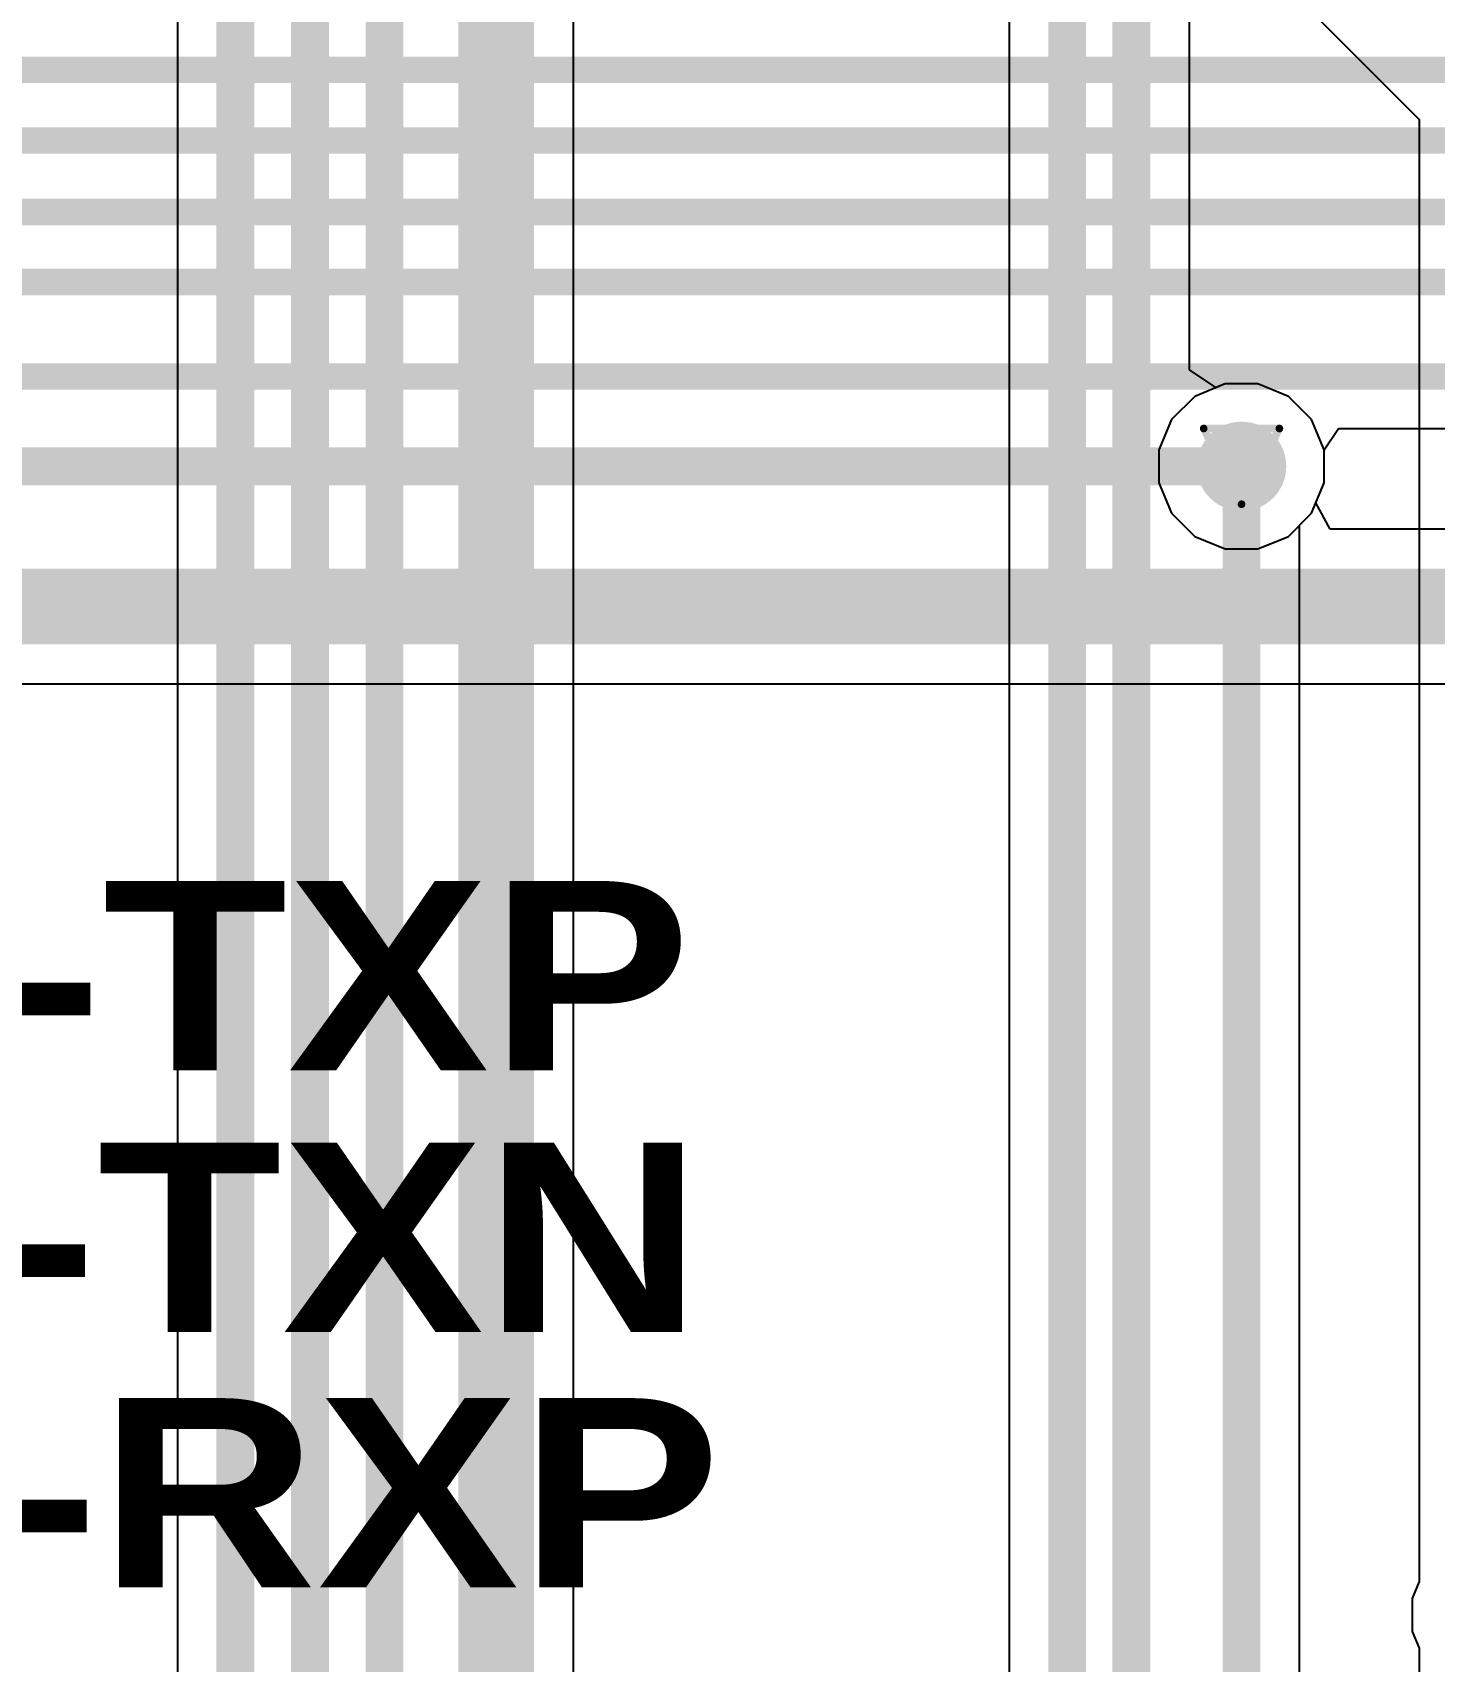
# Model space of a CAD drawing. Header units: inches. Extents: x 0 to 5359, y 0 to 5098.
# Drawn here: x 81.39 to 90.79, y 57.95 to 68.87 of the extents above; entities that cross this region are included whole.
import ezdxf

# ---------------------------------------------------------------- set-up
doc = ezdxf.new("R2010")
doc.units = ezdxf.units.IN
for name, color, linetype in [('Bottom Layer', 5, 'Continuous'), ('Drill Drawing', 1, 'Continuous'), ('Layer 1', 16, 'Continuous'), ('Layer 2', 76, 'Continuous'), ('Top Layer', 1, 'Continuous'), ('Top Overlay', 2, 'Continuous'), ('Via Holes', 16, 'Continuous')]:
    doc.layers.add(name, color=color, linetype=linetype)
doc.styles.add('Arial Black_Bold', font='', dxfattribs={"height": 0.2})
doc.styles.get('Arial Black_Bold').set_extended_font_data('Arial Black', bold=True)

msp = doc.modelspace()

# ---------------------------------------------------------------- hatches: boundary and pattern name
at = {"layer": 'Bottom Layer'}
h = msp.add_hatch(color=5, dxfattribs=at)
edge = h.paths.add_edge_path()
edge.add_arc((89.5, 65.964), 0.3, 0, 360)
at = {"layer": 'Layer 1'}
h = msp.add_hatch(color=16, dxfattribs=at)
edge = h.paths.add_edge_path()
edge.add_arc((89.5, 65.964), 0.3, 0, 360)
at = {"layer": 'Layer 2'}
h = msp.add_hatch(color=76, dxfattribs=at)
edge = h.paths.add_edge_path()
edge.add_arc((89.5, 65.964), 0.3, 0, 360)
at = {"layer": 'Top Layer'}
h = msp.add_hatch(color=1, dxfattribs=at)
edge = h.paths.add_edge_path()
edge.add_arc((89.5, 65.964), 0.3, 0, 360)
at = {"layer": 'Via Holes'}
h = msp.add_hatch(color=7, dxfattribs=at)
edge = h.paths.add_edge_path()
edge.add_arc((89.5, 65.964), 0.15, 0, 360)

# ---------------------------------------------------------------- linework, layer by layer
at = {"layer": 'Bottom Layer'}
for p, q in [((82.361, 77.078), (82.361, 54.786)), ((85.017, 54.311), (85.017, 75.251)), ((87.941, 70.519), (87.941, 46.831)), ((89.15, 66.611), (89.15, 70.519)), ((89.328, 66.492), (89.15, 66.611)), ((89.39, 66.518), (89.328, 66.492)), ((89.61, 66.518), (89.39, 66.518)), ((89.814, 66.433), (89.61, 66.518)), ((89.97, 66.278), (89.814, 66.433)), ((90.054, 66.074), (89.97, 66.278)), ((90.054, 65.854), (90.054, 66.074)), ((89.97, 65.65), (90.054, 65.854)), ((89.888, 65.569), (89.97, 65.65)), ((89.888, 16.77), (89.888, 65.569))]:
    msp.add_line(p, q, dxfattribs=at)
for points in [[(82.749, 52.758, 0.254, 0.254, 0), (82.749, 77.078, 0.254, 0.254, 0)], [(83.249, 52.758, 0.254, 0.254, 0), (83.249, 76.489, 0.254, 0.254, 0)], [(83.749, 52.758, 0.254, 0.254, 0), (83.749, 75.852, 0.254, 0.254, 0)], [(84.499, 54.114, 0.508, 0.508, 0), (84.499, 75.263, 0.508, 0.508, 0)], [(88.33, 46.687, 0.254, 0.254, 0), (88.33, 70.519, 0.254, 0.254, 0)], [(88.761, 46.686, 0.254, 0.254, 0), (88.761, 70.519, 0.254, 0.254, 0)], [(89.5, 65.964, 0.254, 0.254, 0), (89.5, 16.77, 0.254, 0.254, 0)]]:
    msp.add_lwpolyline(points, format="xyseb", dxfattribs=at)
msp.add_lwpolyline([(89.436, 65.964, 0.127, 0.127, 1), (89.563, 65.964, 0.127, 0.127, 1)], format="xyseb", close=True, dxfattribs=at)
at = {"layer": 'Drill Drawing'}
for points in [[(89.246, 66.218, 0.0508, 0.0508, 0), (89.754, 66.218, 0.0508, 0.0508, 0)], [(89.246, 66.218, 0.0508, 0.0508, 0), (89.5, 65.71, 0.0508, 0.0508, 0)], [(89.5, 65.71, 0.0508, 0.0508, 0), (89.754, 66.218, 0.0508, 0.0508, 0)]]:
    msp.add_lwpolyline(points, format="xyseb", dxfattribs=at)
for points in [[(89.233, 66.218, 0.0254, 0.0254, 1), (89.259, 66.218, 0.0254, 0.0254, 1)], [(89.233, 66.218, 0.0254, 0.0254, 1), (89.259, 66.218, 0.0254, 0.0254, 1)], [(89.741, 66.218, 0.0254, 0.0254, 1), (89.767, 66.218, 0.0254, 0.0254, 1)], [(89.741, 66.218, 0.0254, 0.0254, 1), (89.767, 66.218, 0.0254, 0.0254, 1)], [(89.487, 65.71, 0.0254, 0.0254, 1), (89.513, 65.71, 0.0254, 0.0254, 1)], [(89.487, 65.71, 0.0254, 0.0254, 1), (89.513, 65.71, 0.0254, 0.0254, 1)]]:
    msp.add_lwpolyline(points, format="xyseb", close=True, dxfattribs=at)
at = {"layer": 'Layer 1'}
for p, q in [((89.39, 66.518), (89.186, 66.433)), ((89.61, 66.518), (89.39, 66.518)), ((89.814, 66.433), (89.61, 66.518)), ((89.186, 66.433), (89.03, 66.278)), ((89.97, 66.278), (89.814, 66.433)), ((89.03, 66.278), (88.946, 66.074)), ((90.054, 66.074), (89.97, 66.278)), ((88.946, 66.074), (88.946, 65.854)), ((90.054, 65.854), (90.054, 66.074)), ((88.946, 65.854), (89.03, 65.65)), ((89.97, 65.65), (90.054, 65.854)), ((89.03, 65.65), (89.186, 65.494)), ((89.814, 65.494), (89.97, 65.65)), ((89.186, 65.494), (89.39, 65.41)), ((89.61, 65.41), (89.814, 65.494)), ((89.39, 65.41), (89.61, 65.41))]:
    msp.add_line(p, q, dxfattribs=at)
at = {"layer": 'Layer 2'}
for p, q in [((85.413, 73.569), (90.691, 68.292)), ((90.691, 68.292), (90.691, 58.482)), ((89.39, 66.518), (89.186, 66.433)), ((89.61, 66.518), (89.39, 66.518)), ((89.814, 66.433), (89.61, 66.518)), ((89.186, 66.433), (89.03, 66.278)), ((89.97, 66.278), (89.814, 66.433)), ((89.03, 66.278), (88.946, 66.074)), ((90.054, 66.074), (89.97, 66.278)), ((88.946, 66.074), (88.946, 65.854)), ((90.054, 65.854), (90.054, 66.074)), ((88.946, 65.854), (89.03, 65.65)), ((89.97, 65.65), (90.054, 65.854)), ((89.03, 65.65), (89.186, 65.494)), ((89.814, 65.494), (89.97, 65.65)), ((89.186, 65.494), (89.39, 65.41)), ((89.61, 65.41), (89.814, 65.494)), ((89.39, 65.41), (89.61, 65.41)), ((90.691, 58.482), (90.644, 58.369)), ((90.644, 58.369), (90.644, 58.148)), ((90.644, 58.148), (90.691, 58.035)), ((90.691, 58.035), (90.691, 57.499))]:
    msp.add_line(p, q, dxfattribs=at)
at = {"layer": 'Top Layer'}
for p, q in [((90.054, 66.074), (90.15, 66.217)), ((90.15, 66.217), (94.664, 66.217)), ((90.054, 65.854), (90.054, 66.074)), ((89.999, 65.72), (90.054, 65.854)), ((90.094, 65.542), (89.999, 65.72)), ((92.967, 65.542), (90.094, 65.542)), ((68.959, 64.506), (92.967, 64.506))]:
    msp.add_line(p, q, dxfattribs=at)
for points in [[(67.853, 68.624, 0.178, 0.178, 0), (100.743, 68.624, 0.178, 0.178, 0)], [(68.51, 68.15, 0.178, 0.178, 0), (98.702, 68.15, 0.178, 0.178, 0)], [(68.596, 67.67, 0.178, 0.178, 0), (97.363, 67.67, 0.178, 0.178, 0)], [(68.692, 67.201, 0.178, 0.178, 0), (95.993, 67.201, 0.178, 0.178, 0)], [(69.6, 66.567, 0.178, 0.178, 0), (95.098, 66.567, 0.178, 0.178, 0)], [(78.049, 65.964, 0.254, 0.254, 0), (89.5, 65.964, 0.254, 0.254, 0)], [(68.959, 65.024, 0.508, 0.508, 0), (93.164, 65.024, 0.508, 0.508, 0)]]:
    msp.add_lwpolyline(points, format="xyseb", dxfattribs=at)
msp.add_lwpolyline([(89.436, 65.964, 0.127, 0.127, 1), (89.563, 65.964, 0.127, 0.127, 1)], format="xyseb", close=True, dxfattribs=at)

# ---------------------------------------------------------------- texts
at = {"layer": 'Top Overlay', "style": 'Arial Black_Bold'}
for s, p in [('EPHY-TXP', (75.652, 61.912)), ('EPHY-TXN', (75.616, 60.157)), ('EPHY-RXP', (75.626, 58.443))]:
    msp.add_text(s, height=1.27, dxfattribs=at).set_placement(p)

doc.saveas('drawing.dxf')
